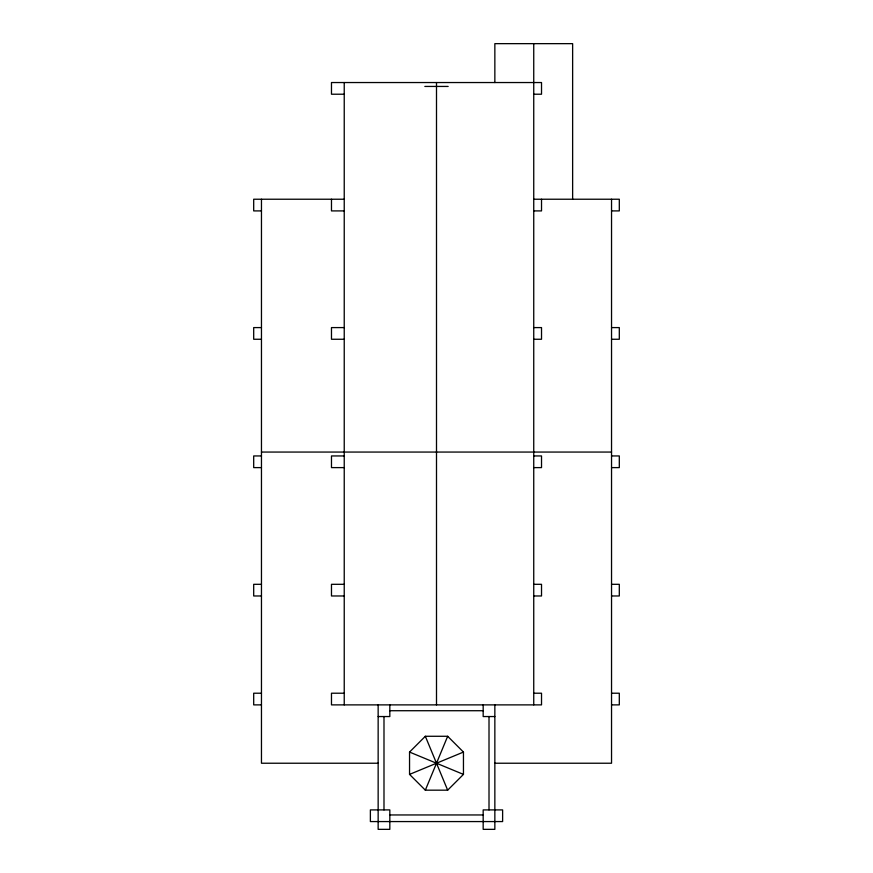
<?xml version="1.0" encoding="UTF-8"?>
<svg xmlns="http://www.w3.org/2000/svg" width="873" height="873" viewBox="0 0 873 873"><rect width="100%" height="100%" fill="white"/><g stroke="black" fill="none" stroke-linecap="round" stroke-linejoin="round"><path stroke-width="1.31" d="M425.337 790.174L447.663 736.277L425.337 736.277L409.546 752.068L409.546 774.395L425.337 790.174L447.663 790.174L463.454 774.395L463.454 752.068L447.663 736.277M409.546 774.395L463.454 752.068M424.835 86.438L448.165 86.438M344.235 94.219L331.478 94.219L331.478 82.542L541.522 82.542L541.522 94.219L533.741 94.219M344.235 199.23L253.694 199.23L253.694 210.906L261.464 210.906M533.741 199.23L619.306 199.23L619.306 210.906L611.537 210.906M344.235 210.906L331.478 210.906L331.478 199.23M533.741 210.906L541.522 210.906L541.522 199.23M261.464 327.593L253.694 327.593L253.694 339.259L261.464 339.259M344.235 327.593L331.478 327.593L331.478 339.259L344.235 339.259M533.741 327.593L541.522 327.593L541.522 339.259L533.741 339.259M611.537 327.593L619.306 327.593L619.306 339.259L611.537 339.259M261.464 452.061L611.537 452.061M261.464 455.946L253.694 455.946L253.694 467.612L261.464 467.612M344.235 455.946L331.478 455.946L331.478 467.612L344.235 467.612M533.741 455.946L541.522 455.946L541.522 467.612L533.741 467.612M611.537 455.946L619.306 455.946L619.306 467.612L611.537 467.612M261.464 584.31L253.694 584.31L253.694 595.975L261.464 595.975M344.235 584.31L331.478 584.31L331.478 595.975L344.235 595.975M533.741 584.31L541.522 584.31L541.522 595.975L533.741 595.975M611.537 584.31L619.306 584.31L619.306 595.975L611.537 595.975M261.464 693.217L253.694 693.217L253.694 704.882L261.464 704.882M344.235 693.217L331.478 693.217L331.478 704.882L541.522 704.882L541.522 693.217L533.741 693.217M611.537 693.217L619.306 693.217L619.306 704.882L611.537 704.882M389.827 710.72L483.173 710.72M378.151 716.547L389.827 716.547L389.827 704.882M494.849 716.547L483.173 716.547L483.173 704.882M378.151 763.231L261.464 763.231L261.464 199.23M494.849 763.231L611.537 763.231L611.537 199.23M389.827 814.956L483.173 814.956M409.546 752.068L463.454 774.395M425.337 736.277L447.663 790.174M572.633 199.23L572.633 43.65L494.849 43.65L494.849 82.542M533.741 43.65L533.741 704.882M494.849 704.882L494.849 829.35L483.173 829.35L483.173 809.904L502.619 809.904L502.619 821.569L370.381 821.569L370.381 809.904L389.827 809.904L389.827 829.35L378.151 829.35L378.151 704.882M489.011 716.547L489.011 809.904M436.5 82.542L436.5 704.882M383.989 716.547L383.989 809.904M344.235 82.542L344.235 704.882"/></g></svg>
